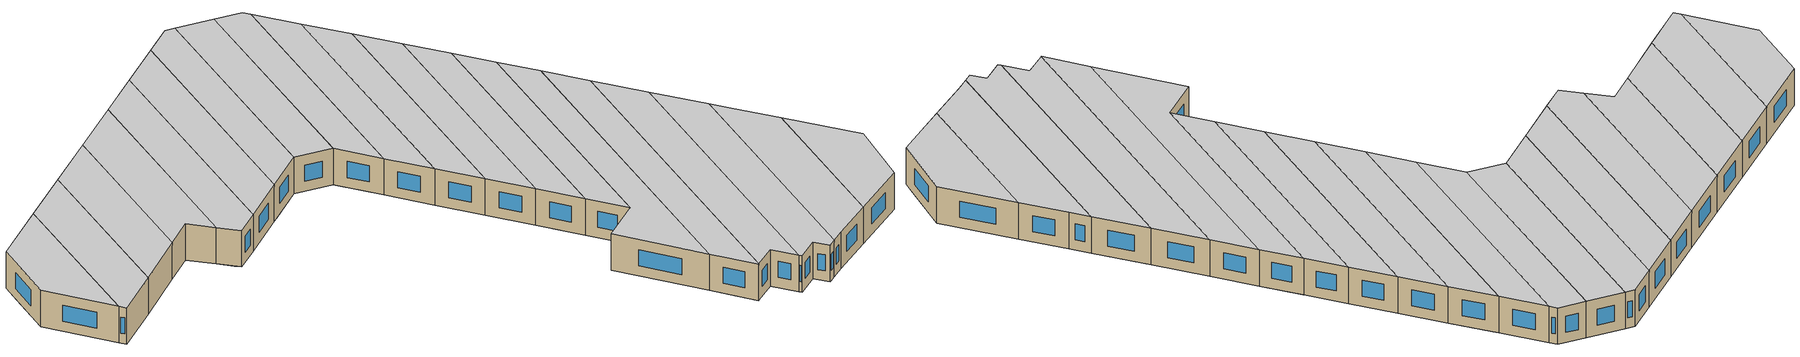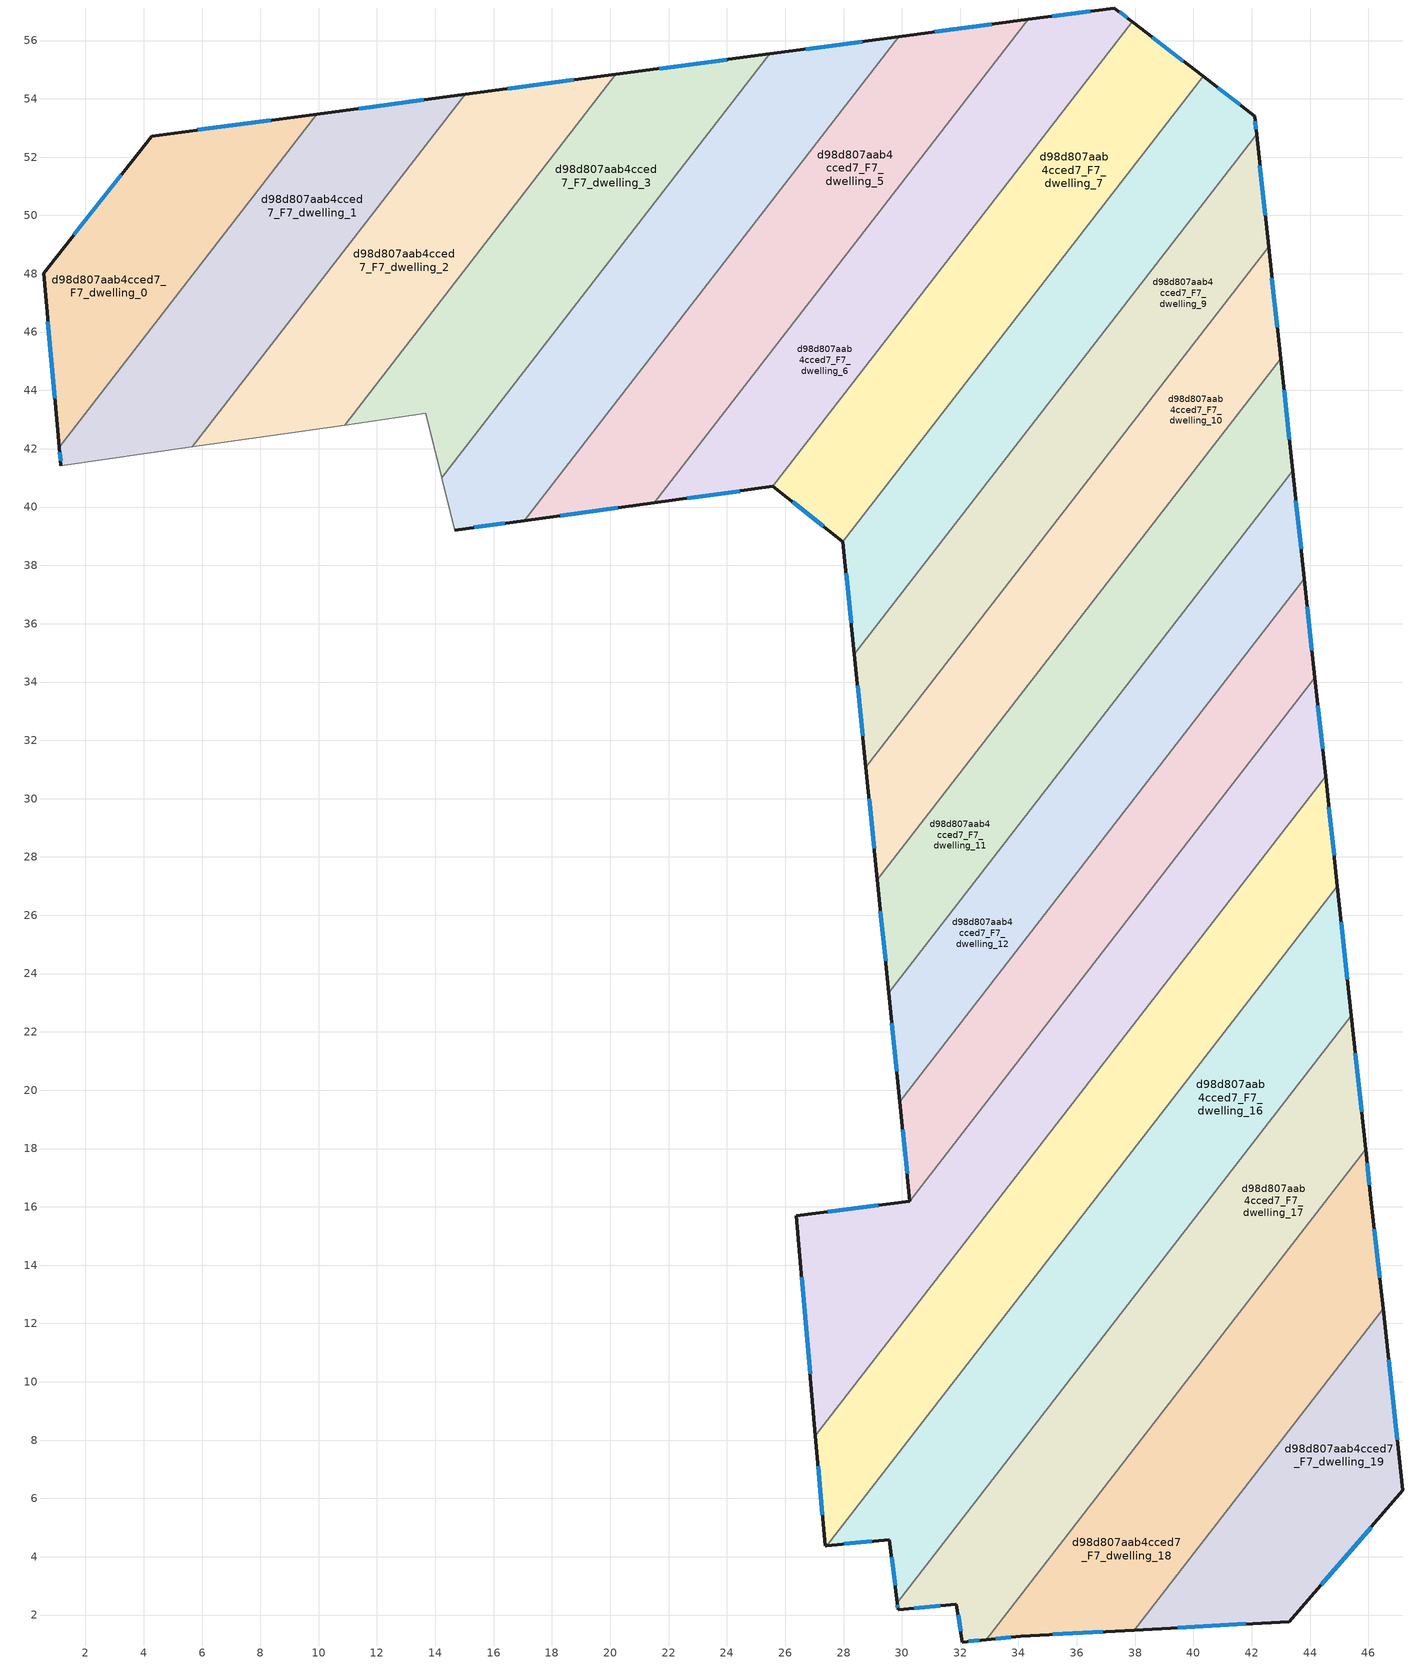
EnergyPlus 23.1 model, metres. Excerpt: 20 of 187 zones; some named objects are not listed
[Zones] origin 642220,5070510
d98d807aab4cced7_F7_dwelling_0
 floor to d98d807aab4cced7_F6_dwelling_1 (EU_floor_Construction): 6.27,48.73 1.1,42.06 0.56,48.02 3.1,51.24 z21
 floor to d98d807aab4cced7_F6_dwelling_0 (EU_floor_Construction): 9.94,53.48 6.27,48.73 3.1,51.24 4.27,52.72 z21
 wall outside (EU_wall_Construction): 9.94,53.48 4.27,52.72 0.56,48.02 1.1,42.06 z21:24
 wall to d98d807aab4cced7_F7_dwelling_1 (EU_wall_Construction): 1.1,42.06 9.94,53.48 z21:24
 window (EU_Window_Construction): 3.23,51.4 1.6,49.34 / 8.35,53.27 5.86,52.93 / 0.72,46.35 0.95,43.73 z21.84:23.16
 ceiling to d98d807aab4cced7_F8_dwelling_0 (EU_floor_Construction): 1.1,42.06 9.94,53.48 4.27,52.72 0.56,48.02 z24
d98d807aab4cced7_F7_dwelling_1
 floor to d98d807aab4cced7_F6_dwelling_0 (EU_floor_Construction): 15.03,54.15 9.09,46.48 6.27,48.73 9.94,53.48 z21
 floor to d98d807aab4cced7_F6_dwelling_1 (EU_floor_Construction): 9.09,46.48 5.67,42.06 1.16,41.42 1.1,42.06 6.27,48.73 z21
 wall outside (EU_wall_Construction): 1.1,42.06 1.16,41.42 / 15.03,54.15 9.94,53.48 z21:24
 wall to d98d807aab4cced7_F7_dwelling_2 (EU_wall_Construction): 5.67,42.06 15.03,54.15 z21:24
 wall adiabatic (EU_wall_Construction): 1.16,41.42 5.67,42.06 z21:24
 window (EU_Window_Construction): 1.12,41.88 1.15,41.59 / 13.6,53.96 11.37,53.67 z21.84:23.16
 ceiling to d98d807aab4cced7_F8_dwelling_1 (EU_floor_Construction): 5.67,42.06 15.03,54.15 9.94,53.48 1.1,42.06 1.16,41.42 z24
d98d807aab4cced7_F7_dwelling_10
 floor to d98d807aab4cced7_F6_dwelling_9 (EU_floor_Construction): 42.62,48.49 42.99,45.09 37.64,38.17 35.54,39.84 37.13,41.89 37.29,41.76 z21
 floor to d98d807aab4cced7_F6_dwelling_12 (EU_floor_Construction): 34.38,33.96 29.16,27.21 28.77,31.03 32.36,35.56 z21
 floor to d98d807aab4cced7_F6_dwelling_8 (EU_floor_Construction): 42.58,48.92 42.62,48.49 37.29,41.76 37.13,41.89 z21
 floor to d98d807aab4cced7_F6_dwelling_10 (EU_floor_Construction): 37.64,38.17 36.02,36.08 34.03,37.66 28.77,31.03 28.77,31.08 35.54,39.84 z21
 floor to d98d807aab4cced7_F6_dwelling_11 (EU_floor_Construction): 36.02,36.08 34.38,33.96 32.36,35.56 34.03,37.66 z21
 wall outside (EU_wall_Construction): 42.99,45.09 42.58,48.92 / 28.77,31.08 29.16,27.21 z21:24
 wall to d98d807aab4cced7_F7_dwelling_9 (EU_wall_Construction): 42.58,48.92 28.77,31.08 z21:24
 wall to d98d807aab4cced7_F7_dwelling_11 (EU_wall_Construction): 29.16,27.21 42.99,45.09 z21:24
 window (EU_Window_Construction): 42.88,46.16 42.69,47.85 / 28.88,29.99 29.05,28.3 z21.84:23.16
 ceiling to d98d807aab4cced7_F8_dwelling_10 (EU_floor_Construction): 29.16,27.21 42.99,45.09 42.58,48.92 28.77,31.08 z24
d98d807aab4cced7_F7_dwelling_11
 floor to d98d807aab4cced7_F6_dwelling_12 (EU_floor_Construction): 36.47,32.3 34.93,30.31 34.91,30.33 29.53,23.55 29.16,27.21 34.38,33.96 z21
 floor to d98d807aab4cced7_F6_dwelling_9 (EU_floor_Construction): 42.99,45.09 43.4,41.25 39.73,36.51 37.64,38.17 z21
 floor to d98d807aab4cced7_F6_dwelling_10 (EU_floor_Construction): 39.73,36.51 38.12,34.42 36.02,36.08 37.64,38.17 z21
 floor to d98d807aab4cced7_F6_dwelling_13 (EU_floor_Construction): 34.93,30.31 29.55,23.35 29.53,23.55 34.91,30.33 z21
 floor to d98d807aab4cced7_F6_dwelling_11 (EU_floor_Construction): 38.12,34.42 36.47,32.3 34.38,33.96 36.02,36.08 z21
 wall outside (EU_wall_Construction): 43.4,41.25 42.99,45.09 / 29.16,27.21 29.55,23.35 z21:24
 wall to d98d807aab4cced7_F7_dwelling_12 (EU_wall_Construction): 29.55,23.35 43.4,41.25 z21:24
 window (EU_Window_Construction): 43.29,42.33 43.11,44.01 / 29.27,26.13 29.44,24.43 z21.84:23.16
 ceiling to d98d807aab4cced7_F8_dwelling_11 (EU_floor_Construction): 29.55,23.35 43.4,41.25 42.99,45.09 29.16,27.21 z24
d98d807aab4cced7_F7_dwelling_12
 floor to d98d807aab4cced7_F6_dwelling_11 (EU_floor_Construction): 43.42,41.05 43.8,37.54 38.5,30.69 36.47,32.3 38.12,34.42 38.14,34.4 z21
 floor to d98d807aab4cced7_F6_dwelling_13 (EU_floor_Construction): 36.96,28.7 30.6,20.47 29.78,21.12 29.55,23.35 34.93,30.31 z21
 floor to d98d807aab4cced7_F6_dwelling_9 (EU_floor_Construction): 43.4,41.25 43.42,41.05 39.79,36.47 39.73,36.51 z21
 floor to d98d807aab4cced7_F6_dwelling_12 (EU_floor_Construction): 38.5,30.69 36.96,28.7 34.93,30.31 36.47,32.3 z21
 floor to d98d807aab4cced7_F6_dwelling_15 (EU_floor_Construction): 30.6,20.47 29.93,19.61 29.78,21.12 z21
 floor to d98d807aab4cced7_F6_dwelling_10 (EU_floor_Construction): 39.79,36.47 38.14,34.4 38.12,34.42 39.73,36.51 z21
 wall outside (EU_wall_Construction): 43.8,37.54 43.4,41.25 / 29.55,23.35 29.93,19.61 z21:24
 wall to d98d807aab4cced7_F7_dwelling_13 (EU_wall_Construction): 29.93,19.61 43.8,37.54 z21:24
 window (EU_Window_Construction): 43.69,38.58 43.52,40.21 / 29.66,22.3 29.82,20.66 z21.84:23.16
 ceiling to d98d807aab4cced7_F8_dwelling_12 (EU_floor_Construction): 29.93,19.61 43.8,37.54 43.4,41.25 29.55,23.35 z24
d98d807aab4cced7_F7_dwelling_13
 floor to d98d807aab4cced7_F6_dwelling_13 (EU_floor_Construction): 38.78,27.26 33.61,20.75 33.73,20.65 32.45,19 30.6,20.47 36.96,28.7 z21
 floor to d98d807aab4cced7_F6_dwelling_11 (EU_floor_Construction): 43.8,37.53 44.17,34.14 41.48,30.66 40.34,29.23 38.5,30.69 z21
 floor to d98d807aab4cced7_F6_dwelling_15 (EU_floor_Construction): 32.45,19 30.28,16.19 29.93,19.61 30.6,20.47 z21
 floor adiabatic (EU_floor_Construction): 41.48,30.66 33.73,20.65 33.61,20.75 z21
 floor to d98d807aab4cced7_F6_dwelling_12 (EU_floor_Construction): 40.34,29.23 38.78,27.26 36.96,28.7 38.5,30.69 z21
 wall outside (EU_wall_Construction): 44.17,34.14 43.8,37.54 / 29.93,19.61 30.28,16.19 z21:24
 wall to d98d807aab4cced7_F7_dwelling_14 (EU_wall_Construction): 30.28,16.19 44.17,34.14 z21:24
 window (EU_Window_Construction): 44.07,35.09 43.91,36.58 / 30.03,18.65 30.18,17.15 z21.84:23.16
 ceiling to d98d807aab4cced7_F8_dwelling_13 (EU_floor_Construction): 30.28,16.19 44.17,34.14 43.8,37.54 29.93,19.61 z24
d98d807aab4cced7_F7_dwelling_14
 floor adiabatic (EU_floor_Construction): 44.18,34.06 44.53,30.76 35.57,19.19 33.73,20.65 41.48,30.67 z21
 floor to d98d807aab4cced7_F6_dwelling_13 (EU_floor_Construction): 35.57,19.19 34.29,17.53 32.45,19 33.73,20.65 z21
 floor to d98d807aab4cced7_F6_dwelling_11 (EU_floor_Construction): 44.17,34.14 44.18,34.06 41.48,30.67 z21
 floor to d98d807aab4cced7_F6_dwelling_15 (EU_floor_Construction): 34.29,17.53 27.04,8.16 26.37,15.69 30.28,16.19 32.45,19 z21
 wall outside (EU_wall_Construction): 30.28,16.19 26.37,15.69 27.04,8.16 / 44.53,30.76 44.17,34.14 z21:24
 wall to d98d807aab4cced7_F7_dwelling_15 (EU_wall_Construction): 27.04,8.16 44.53,30.76 z21:24
 window (EU_Window_Construction): 26.56,13.58 26.85,10.27 / 29.18,16.05 27.47,15.83 / 44.43,31.71 44.27,33.19 z21.84:23.16
 ceiling to d98d807aab4cced7_F8_dwelling_14 (EU_floor_Construction): 30.28,16.19 26.37,15.69 27.04,8.16 44.53,30.76 44.17,34.14 z24
d98d807aab4cced7_F7_dwelling_15
 floor to d98d807aab4cced7_F6_dwelling_16 (EU_floor_Construction): 44.81,28.17 44.94,27 35.19,14.41 34.39,15.04 z21
 floor to d98d807aab4cced7_F6_dwelling_13 (EU_floor_Construction): 36.86,18.16 35.56,16.53 34.29,17.53 35.57,19.19 z21
 floor to d98d807aab4cced7_F6_dwelling_18 (EU_floor_Construction): 35.19,14.41 27.43,4.39 27.37,4.38 27.23,6.02 34.39,15.04 z21
 floor adiabatic (EU_floor_Construction): 44.53,30.76 44.81,28.17 27.23,6.02 27.04,8.16 34.29,17.53 35.56,16.53 36.86,18.16 35.57,19.19 z21
 wall outside (EU_wall_Construction): 27.04,8.16 27.37,4.38 27.43,4.39 / 44.94,27 44.53,30.76 z21:24
 wall to d98d807aab4cced7_F7_dwelling_16 (EU_wall_Construction): 27.43,4.39 44.94,27 z21:24
 window (EU_Window_Construction): 27.13,7.1 27.28,5.44 / 44.82,28.06 44.64,29.71 z21.84:23.16
 ceiling to d98d807aab4cced7_F8_dwelling_15 (EU_floor_Construction): 27.43,4.39 44.94,27 44.53,30.76 27.04,8.16 27.37,4.38 z24
d98d807aab4cced7_F7_dwelling_16
 floor to d98d807aab4cced7_F6_dwelling_18 (EU_floor_Construction): 37.62,12.48 29.84,2.43 29.57,4.58 27.43,4.39 35.19,14.41 z21
 floor adiabatic (EU_floor_Construction): 44.94,27 45.41,22.55 37.62,12.48 35.19,14.41 z21
 wall outside (EU_wall_Construction): 27.43,4.39 29.57,4.58 29.84,2.43 / 45.41,22.55 44.94,27 z21:24
 wall to d98d807aab4cced7_F7_dwelling_17 (EU_wall_Construction): 29.84,2.43 45.41,22.55 z21:24
 window (EU_Window_Construction): 28.03,4.44 28.97,4.53 / 45.28,23.8 45.07,25.76 / 29.65,3.98 29.77,3.03 z21.84:23.16
 ceiling to d98d807aab4cced7_F8_dwelling_16 (EU_floor_Construction): 29.84,2.43 45.41,22.55 44.94,27 27.43,4.39 29.57,4.58 z24
d98d807aab4cced7_F7_dwelling_17
 floor to d98d807aab4cced7_F6_dwelling_17 (EU_floor_Construction): 45.48,21.92 45.91,17.97 40.12,10.49 37.84,12.3 z21
 floor to d98d807aab4cced7_F6_dwelling_18 (EU_floor_Construction): 37.84,12.3 29.86,2.25 29.84,2.43 37.62,12.48 z21
 floor to d98d807aab4cced7_F6_dwelling_20 (EU_floor_Construction): 37.7,7.37 32.89,1.16 32.18,1.09 32.07,1.08 31.87,2.38 29.87,2.18 29.86,2.25 35.39,9.2 z21
 floor to d98d807aab4cced7_F6_dwelling_16 (EU_floor_Construction): 45.41,22.55 45.48,21.92 37.84,12.3 37.62,12.48 z21
 floor to d98d807aab4cced7_F6_dwelling_19 (EU_floor_Construction): 40.12,10.49 37.7,7.37 35.39,9.2 37.84,12.3 z21
 wall outside (EU_wall_Construction): 29.84,2.43 29.87,2.18 31.87,2.38 32.07,1.08 32.89,1.16 / 45.91,17.97 45.41,22.55 z21:24
 wall to d98d807aab4cced7_F7_dwelling_18 (EU_wall_Construction): 32.89,1.16 45.91,17.97 z21:24
 window (EU_Window_Construction): 31.93,2.01 32.02,1.44 / 30.43,2.23 31.31,2.32 / 29.85,2.36 29.86,2.25 / 45.77,19.26 45.55,21.27 / 32.3,1.1 32.66,1.14 z21.84:23.16
 ceiling to d98d807aab4cced7_F8_dwelling_17 (EU_floor_Construction): 32.89,1.16 45.91,17.97 45.41,22.55 29.84,2.43 29.87,2.18 31.87,2.38 32.07,1.08 z24
d98d807aab4cced7_F7_dwelling_18
 floor to d98d807aab4cced7_F6_dwelling_20 (EU_floor_Construction): 40.69,4.99 37.98,1.49 34.07,1.28 32.89,1.16 37.7,7.37 z21
 floor to d98d807aab4cced7_F6_dwelling_17 (EU_floor_Construction): 45.91,17.97 46.09,16.28 46.34,13.97 42.24,8.81 40.12,10.49 z21
 floor to d98d807aab4cced7_F6_dwelling_19 (EU_floor_Construction): 46.34,13.97 46.5,12.5 40.69,4.99 37.7,7.37 40.12,10.49 42.24,8.81 z21
 wall outside (EU_wall_Construction): 32.89,1.16 34.07,1.28 37.98,1.49 / 46.5,12.5 46.09,16.28 45.91,17.97 z21:24
 wall to d98d807aab4cced7_F7_dwelling_19 (EU_wall_Construction): 37.98,1.49 46.5,12.5 z21:24
 window (EU_Window_Construction): 35.17,1.34 36.89,1.43 / 33.22,1.19 33.74,1.24 / 46.04,16.76 45.96,17.5 / 46.39,13.56 46.2,15.22 z21.84:23.16
 ceiling to d98d807aab4cced7_F8_dwelling_18 (EU_floor_Construction): 37.98,1.49 46.5,12.5 46.09,16.28 45.91,17.97 32.89,1.16 34.07,1.28 z24
d98d807aab4cced7_F7_dwelling_19
 floor to d98d807aab4cced7_F6_dwelling_19 (EU_floor_Construction): 46.5,12.5 47.19,6.28 43.88,2.46 40.69,4.99 z21
 floor to d98d807aab4cced7_F6_dwelling_20 (EU_floor_Construction): 43.88,2.46 43.28,1.78 37.98,1.49 40.69,4.99 z21
 wall outside (EU_wall_Construction): 37.98,1.49 43.28,1.78 47.19,6.28 46.5,12.5 z21:24
 window (EU_Window_Construction): 46.99,8.02 46.69,10.76 / 44.38,3.04 46.09,5.01 / 39.46,1.57 41.8,1.69 z21.84:23.16
 ceiling to d98d807aab4cced7_F8_dwelling_19 (EU_floor_Construction): 43.28,1.78 47.19,6.28 46.5,12.5 37.98,1.49 z24
d98d807aab4cced7_F7_dwelling_2
 floor adiabatic (EU_floor_Construction): 20.2,54.84 10.89,42.81 5.67,42.06 15.03,54.15 z21
 wall outside (EU_wall_Construction): 20.2,54.84 15.03,54.15 z21:24
 wall to d98d807aab4cced7_F7_dwelling_3 (EU_wall_Construction): 10.89,42.81 20.2,54.84 z21:24
 wall adiabatic (EU_wall_Construction): 5.67,42.06 10.89,42.81 z21:24
 window (EU_Window_Construction): 18.75,54.65 16.48,54.35 z21.84:23.16
 ceiling to d98d807aab4cced7_F8_dwelling_2 (EU_floor_Construction): 10.89,42.81 20.2,54.84 15.03,54.15 5.67,42.06 z24
d98d807aab4cced7_F7_dwelling_3
 floor to d98d807aab4cced7_F6_dwelling_2 (EU_floor_Construction): 25.47,55.54 18.98,47.16 16.05,49.48 20.2,54.84 z21
 floor to d98d807aab4cced7_F6_dwelling_3 (EU_floor_Construction): 18.98,47.16 14.22,41.01 13.67,43.21 10.89,42.81 16.05,49.48 z21
 wall outside (EU_wall_Construction): 25.47,55.54 20.2,54.84 z21:24
 wall adiabatic (EU_wall_Construction): 10.89,42.81 13.67,43.21 14.22,41.01 z21:24
 wall to d98d807aab4cced7_F7_dwelling_4 (EU_wall_Construction): 14.22,41.01 25.47,55.54 z21:24
 window (EU_Window_Construction): 23.99,55.35 21.67,55.04 z21.84:23.16
 ceiling to d98d807aab4cced7_F8_dwelling_3 (EU_floor_Construction): 14.22,41.01 25.47,55.54 20.2,54.84 10.89,42.81 13.67,43.21 z24
d98d807aab4cced7_F7_dwelling_4
 floor to d98d807aab4cced7_F6_dwelling_5 (EU_floor_Construction): 23.98,48.5 17.05,39.54 14.67,39.21 14.54,39.75 22.44,49.71 z21
 floor to d98d807aab4cced7_F6_dwelling_2 (EU_floor_Construction): 27.26,55.78 19.86,46.46 18.98,47.16 25.47,55.54 z21
 floor to d98d807aab4cced7_F6_dwelling_4 (EU_floor_Construction): 29.89,56.13 23.98,48.5 22.45,49.71 27.26,55.78 z21
 floor to d98d807aab4cced7_F6_dwelling_3 (EU_floor_Construction): 19.86,46.46 14.54,39.75 14.22,41.01 18.98,47.16 z21
 wall outside (EU_wall_Construction): 29.89,56.13 25.47,55.54 / 14.67,39.21 17.05,39.54 z21:24
 wall adiabatic (EU_wall_Construction): 14.22,41.01 14.67,39.21 z21:24
 wall to d98d807aab4cced7_F7_dwelling_5 (EU_wall_Construction): 17.05,39.54 29.89,56.13 z21:24
 window (EU_Window_Construction): 28.65,55.97 26.7,55.71 / 15.34,39.3 16.38,39.44 z21.84:23.16
 ceiling to d98d807aab4cced7_F8_dwelling_4 (EU_floor_Construction): 17.05,39.54 29.89,56.13 25.47,55.54 14.22,41.01 14.67,39.21 z24
d98d807aab4cced7_F7_dwelling_5
 floor to d98d807aab4cced7_F6_dwelling_4 (EU_floor_Construction): 34.33,56.72 26.45,46.54 23.98,48.5 29.89,56.13 z21
 floor to d98d807aab4cced7_F6_dwelling_5 (EU_floor_Construction): 26.45,46.54 21.5,40.15 17.05,39.54 23.98,48.5 z21
 wall outside (EU_wall_Construction): 34.33,56.72 29.89,56.13 / 17.05,39.54 21.5,40.15 z21:24
 wall to d98d807aab4cced7_F7_dwelling_6 (EU_wall_Construction): 21.5,40.15 34.33,56.72 z21:24
 window (EU_Window_Construction): 33.08,56.56 31.13,56.3 / 18.29,39.71 20.25,39.98 z21.84:23.16
 ceiling to d98d807aab4cced7_F8_dwelling_5 (EU_floor_Construction): 21.5,40.15 34.33,56.72 29.89,56.13 17.05,39.54 z24
d98d807aab4cced7_F7_dwelling_6
 floor to d98d807aab4cced7_F6_dwelling_4 (EU_floor_Construction): 35.14,56.83 26.77,46.28 26.45,46.54 34.33,56.72 z21
 floor to d98d807aab4cced7_F6_dwelling_6 (EU_floor_Construction): 37.91,56.64 31.51,48.36 29.61,49.86 35.14,56.83 37.29,57.12 z21
 floor to d98d807aab4cced7_F6_dwelling_7 (EU_floor_Construction): 31.51,48.36 25.58,40.71 21.95,40.21 29.61,49.86 z21
 floor to d98d807aab4cced7_F6_dwelling_5 (EU_floor_Construction): 26.77,46.28 21.95,40.21 21.5,40.15 26.45,46.54 z21
 wall outside (EU_wall_Construction): 21.5,40.15 25.58,40.71 / 37.91,56.64 37.29,57.12 34.33,56.72 z21:24
 wall to d98d807aab4cced7_F7_dwelling_7 (EU_wall_Construction): 25.58,40.71 37.91,56.64 z21:24
 window (EU_Window_Construction): 22.64,40.3 24.44,40.55 / 36.46,57 35.16,56.83 / 37.74,56.77 37.47,56.98 z21.84:23.16
 ceiling to d98d807aab4cced7_F8_dwelling_6 (EU_floor_Construction): 25.58,40.71 37.91,56.64 37.29,57.12 34.33,56.72 21.5,40.15 z24
d98d807aab4cced7_F7_dwelling_7
 floor to d98d807aab4cced7_F6_dwelling_6 (EU_floor_Construction): 40.33,54.77 33.9,46.46 31.51,48.36 37.91,56.64 z21
 floor to d98d807aab4cced7_F6_dwelling_7 (EU_floor_Construction): 33.9,46.46 27.98,38.8 25.58,40.71 31.51,48.36 z21
 wall outside (EU_wall_Construction): 40.33,54.77 37.91,56.64 / 25.58,40.71 27.98,38.8 z21:24
 wall to d98d807aab4cced7_F7_dwelling_8 (EU_wall_Construction): 27.98,38.8 40.33,54.77 z21:24
 window (EU_Window_Construction): 39.66,55.29 38.59,56.12 / 26.25,40.17 27.31,39.34 z21.84:23.16
 ceiling to d98d807aab4cced7_F8_dwelling_7 (EU_floor_Construction): 27.98,38.8 40.33,54.77 37.91,56.64 25.58,40.71 z24
d98d807aab4cced7_F7_dwelling_8
 floor to d98d807aab4cced7_F6_dwelling_8 (EU_floor_Construction): 42.1,53.41 42.16,52.78 35.03,43.56 33.1,45.09 40.62,54.55 z21
 floor to d98d807aab4cced7_F6_dwelling_10 (EU_floor_Construction): 33.44,41.51 28.37,34.96 28,38.65 31.49,43.05 z21
 floor to d98d807aab4cced7_F6_dwelling_7 (EU_floor_Construction): 34.08,46.32 28,38.65 27.98,38.8 33.9,46.46 z21
 floor to d98d807aab4cced7_F6_dwelling_9 (EU_floor_Construction): 35.03,43.56 33.44,41.51 31.49,43.05 33.1,45.09 z21
 floor to d98d807aab4cced7_F6_dwelling_6 (EU_floor_Construction): 40.62,54.55 34.08,46.32 33.9,46.46 40.33,54.77 z21
 wall outside (EU_wall_Construction): 27.98,38.8 28.37,34.96 / 42.16,52.78 42.1,53.41 40.33,54.77 z21:24
 wall to d98d807aab4cced7_F7_dwelling_9 (EU_wall_Construction): 28.37,34.96 42.16,52.78 z21:24
 window (EU_Window_Construction): 28.09,37.73 28.26,36.04 / 41.6,53.79 40.83,54.39 / 42.14,52.96 42.12,53.23 z21.84:23.16
 ceiling to d98d807aab4cced7_F8_dwelling_8 (EU_floor_Construction): 28.37,34.96 42.16,52.78 42.1,53.41 40.33,54.77 27.98,38.8 z24
d98d807aab4cced7_F7_dwelling_9
 floor to d98d807aab4cced7_F6_dwelling_10 (EU_floor_Construction): 35.54,39.84 28.77,31.08 28.37,34.96 33.44,41.51 z21
 floor to d98d807aab4cced7_F6_dwelling_8 (EU_floor_Construction): 42.16,52.78 42.58,48.92 37.13,41.89 35.03,43.56 z21
 floor to d98d807aab4cced7_F6_dwelling_9 (EU_floor_Construction): 37.13,41.89 35.54,39.84 33.44,41.51 35.03,43.56 z21
 wall outside (EU_wall_Construction): 42.58,48.92 42.16,52.78 / 28.37,34.96 28.77,31.08 z21:24
 window (EU_Window_Construction): 42.46,50 42.28,51.7 / 28.48,33.87 28.66,32.16 z21.84:23.16
 ceiling to d98d807aab4cced7_F8_dwelling_9 (EU_floor_Construction): 28.77,31.08 42.58,48.92 42.16,52.78 28.37,34.96 z24
[Building]
EU S2 Campaign: North Axis=0; Terrain=City; Solar Distribution=FullExterior
[Site:Location]
Lyon-Bron: Latitude=45.75; Longitude=5; Time Zone=1; Elevation=198
[SizingPeriod:WeatherFileDays]
AnnualSizingPeriod: Begin Month=1; Begin Day of Month=1; End Month=12; End Day of Month=31; Day of Week for Start Day=Monday; Use Weather File Daylight Saving Period=No; Use Weather File Rain and Snow Indicators=No
[MATERIAL]
EU_InternalMass_Material: Roughness=MediumRough; Thickness=0.1; Conductivity=1; Density=1800; Specific Heat=900; Thermal Absorptance=0.9; Solar Absorptance=0.7; Visible Absorptance=0.7
[MATERIAL:NOMASS] Roughness=MediumRough; Thermal Absorptance=0.9; Solar Absorptance=0.7; Visible Absorptance=0.7
Name | Thermal Resistance
EU_wall_NoMass | 0.776494
EU_floor_NoMass | 0.421597
[WINDOWMATERIAL:SIMPLEGLAZINGSYSTEM]
EU_Window_SimpleGlazing: UFactor=4.24961; Solar Heat Gain Coefficient=0.83; Visible Transmittance=0.83
[CONSTRUCTION]
EU_wall_Construction: EU_wall_NoMass
EU_floor_Construction: EU_floor_NoMass
EU_Window_Construction: EU_Window_SimpleGlazing
EU_InternalMass_Construction: EU_InternalMass_Material
[ZONE] Type=1; Multiplier=1; Ceiling Height=autocalculate; Floor Area=autocalculate; Part of Total Floor Area=Yes
Name | Volume
d98d807aab4cced7_F7_dwelling_0 | 124.121
d98d807aab4cced7_F7_dwelling_1 | 165.297
d98d807aab4cced7_F7_dwelling_10 | 181.217
d98d807aab4cced7_F7_dwelling_11 | 181.397
d98d807aab4cced7_F7_dwelling_12 | 176.065
d98d807aab4cced7_F7_dwelling_13 | 161.129
d98d807aab4cced7_F7_dwelling_14 | 225.635
d98d807aab4cced7_F7_dwelling_15 | 225.007
d98d807aab4cced7_F7_dwelling_16 | 244.551
d98d807aab4cced7_F7_dwelling_17 | 222.256
d98d807aab4cced7_F7_dwelling_18 | 201.412
d98d807aab4cced7_F7_dwelling_19 | 125.013
d98d807aab4cced7_F7_dwelling_2 | 167.722
d98d807aab4cced7_F7_dwelling_3 | 178.787
d98d807aab4cced7_F7_dwelling_4 | 191.823
d98d807aab4cced7_F7_dwelling_5 | 198.192
d98d807aab4cced7_F7_dwelling_6 | 180.185
d98d807aab4cced7_F7_dwelling_7 | 185.279
d98d807aab4cced7_F7_dwelling_8 | 172.224
d98d807aab4cced7_F7_dwelling_9 | 181.815
[INTERNALMASS] Construction=EU_InternalMass_Construction
Name | Zone or ZoneList | Surface Area
d98d807aab4cced7_F7_dwelling_0_EU_InternalMass | d98d807aab4cced7_F7_dwelling_0 | 41.3736
d98d807aab4cced7_F7_dwelling_1_EU_InternalMass | d98d807aab4cced7_F7_dwelling_1 | 55.0994
d98d807aab4cced7_F7_dwelling_2_EU_InternalMass | d98d807aab4cced7_F7_dwelling_2 | 55.9072
d98d807aab4cced7_F7_dwelling_3_EU_InternalMass | d98d807aab4cced7_F7_dwelling_3 | 59.5954
d98d807aab4cced7_F7_dwelling_4_EU_InternalMass | d98d807aab4cced7_F7_dwelling_4 | 63.9411
d98d807aab4cced7_F7_dwelling_5_EU_InternalMass | d98d807aab4cced7_F7_dwelling_5 | 66.0642
d98d807aab4cced7_F7_dwelling_6_EU_InternalMass | d98d807aab4cced7_F7_dwelling_6 | 60.0616
d98d807aab4cced7_F7_dwelling_7_EU_InternalMass | d98d807aab4cced7_F7_dwelling_7 | 61.7595
d98d807aab4cced7_F7_dwelling_8_EU_InternalMass | d98d807aab4cced7_F7_dwelling_8 | 57.4077
d98d807aab4cced7_F7_dwelling_9_EU_InternalMass | d98d807aab4cced7_F7_dwelling_9 | 60.6053
d98d807aab4cced7_F7_dwelling_10_EU_InternalMass | d98d807aab4cced7_F7_dwelling_10 | 60.4057
d98d807aab4cced7_F7_dwelling_11_EU_InternalMass | d98d807aab4cced7_F7_dwelling_11 | 60.4656
d98d807aab4cced7_F7_dwelling_12_EU_InternalMass | d98d807aab4cced7_F7_dwelling_12 | 58.6883
d98d807aab4cced7_F7_dwelling_13_EU_InternalMass | d98d807aab4cced7_F7_dwelling_13 | 53.7097
d98d807aab4cced7_F7_dwelling_14_EU_InternalMass | d98d807aab4cced7_F7_dwelling_14 | 75.2124
d98d807aab4cced7_F7_dwelling_15_EU_InternalMass | d98d807aab4cced7_F7_dwelling_15 | 75.0023
d98d807aab4cced7_F7_dwelling_16_EU_InternalMass | d98d807aab4cced7_F7_dwelling_16 | 81.5174
d98d807aab4cced7_F7_dwelling_17_EU_InternalMass | d98d807aab4cced7_F7_dwelling_17 | 74.0857
d98d807aab4cced7_F7_dwelling_18_EU_InternalMass | d98d807aab4cced7_F7_dwelling_18 | 67.137
d98d807aab4cced7_F7_dwelling_19_EU_InternalMass | d98d807aab4cced7_F7_dwelling_19 | 41.6707
[OTHEREQUIPMENT] Fuel Type=Electricity; Design Level Calculation Method=Watts/Area; Power per Zone Floor Area=1; Fraction Latent=0; Fraction Radiant=0; Fraction Lost=0; Carbon Dioxide Generation Rate=0; EndUse Subcategory=EU_Step8_InternalGains
Name | Zone or ZoneList or Space or SpaceList | Schedule
EU_Step8_InternalGain_d98d807aab4cced7_F7_dwelling_0_f000 | d98d807aab4cced7_F7_dwelling_0 | EU_Step8_GainSchedule_d98d807aab4cced7_F7_dwelling_0_f000
EU_Step8_InternalGain_d98d807aab4cced7_F7_dwelling_1_f000 | d98d807aab4cced7_F7_dwelling_1 | EU_Step8_GainSchedule_d98d807aab4cced7_F7_dwelling_1_f000
EU_Step8_InternalGain_d98d807aab4cced7_F7_dwelling_2_f000 | d98d807aab4cced7_F7_dwelling_2 | EU_Step8_GainSchedule_d98d807aab4cced7_F7_dwelling_2_f000
EU_Step8_InternalGain_d98d807aab4cced7_F7_dwelling_3_f000 | d98d807aab4cced7_F7_dwelling_3 | EU_Step8_GainSchedule_d98d807aab4cced7_F7_dwelling_3_f000
EU_Step8_InternalGain_d98d807aab4cced7_F7_dwelling_4_f000 | d98d807aab4cced7_F7_dwelling_4 | EU_Step8_GainSchedule_d98d807aab4cced7_F7_dwelling_4_f000
EU_Step8_InternalGain_d98d807aab4cced7_F7_dwelling_5_f000 | d98d807aab4cced7_F7_dwelling_5 | EU_Step8_GainSchedule_d98d807aab4cced7_F7_dwelling_5_f000
EU_Step8_InternalGain_d98d807aab4cced7_F7_dwelling_6_f000 | d98d807aab4cced7_F7_dwelling_6 | EU_Step8_GainSchedule_d98d807aab4cced7_F7_dwelling_6_f000
EU_Step8_InternalGain_d98d807aab4cced7_F7_dwelling_7_f000 | d98d807aab4cced7_F7_dwelling_7 | EU_Step8_GainSchedule_d98d807aab4cced7_F7_dwelling_7_f000
EU_Step8_InternalGain_d98d807aab4cced7_F7_dwelling_8_f000 | d98d807aab4cced7_F7_dwelling_8 | EU_Step8_GainSchedule_d98d807aab4cced7_F7_dwelling_8_f000
EU_Step8_InternalGain_d98d807aab4cced7_F7_dwelling_9_f000 | d98d807aab4cced7_F7_dwelling_9 | EU_Step8_GainSchedule_d98d807aab4cced7_F7_dwelling_9_f000
EU_Step8_InternalGain_d98d807aab4cced7_F7_dwelling_10_f000 | d98d807aab4cced7_F7_dwelling_10 | EU_Step8_GainSchedule_d98d807aab4cced7_F7_dwelling_10_f000
EU_Step8_InternalGain_d98d807aab4cced7_F7_dwelling_11_f000 | d98d807aab4cced7_F7_dwelling_11 | EU_Step8_GainSchedule_d98d807aab4cced7_F7_dwelling_11_f000
EU_Step8_InternalGain_d98d807aab4cced7_F7_dwelling_12_f000 | d98d807aab4cced7_F7_dwelling_12 | EU_Step8_GainSchedule_d98d807aab4cced7_F7_dwelling_12_f000
EU_Step8_InternalGain_d98d807aab4cced7_F7_dwelling_13_f000 | d98d807aab4cced7_F7_dwelling_13 | EU_Step8_GainSchedule_d98d807aab4cced7_F7_dwelling_13_f000
EU_Step8_InternalGain_d98d807aab4cced7_F7_dwelling_14_f000 | d98d807aab4cced7_F7_dwelling_14 | EU_Step8_GainSchedule_d98d807aab4cced7_F7_dwelling_14_f000
EU_Step8_InternalGain_d98d807aab4cced7_F7_dwelling_15_f000 | d98d807aab4cced7_F7_dwelling_15 | EU_Step8_GainSchedule_d98d807aab4cced7_F7_dwelling_15_f000
EU_Step8_InternalGain_d98d807aab4cced7_F7_dwelling_16_f000 | d98d807aab4cced7_F7_dwelling_16 | EU_Step8_GainSchedule_d98d807aab4cced7_F7_dwelling_16_f000
EU_Step8_InternalGain_d98d807aab4cced7_F7_dwelling_17_f000 | d98d807aab4cced7_F7_dwelling_17 | EU_Step8_GainSchedule_d98d807aab4cced7_F7_dwelling_17_f000
EU_Step8_InternalGain_d98d807aab4cced7_F7_dwelling_18_f000 | d98d807aab4cced7_F7_dwelling_18 | EU_Step8_GainSchedule_d98d807aab4cced7_F7_dwelling_18_f000
EU_Step8_InternalGain_d98d807aab4cced7_F7_dwelling_19_f000 | d98d807aab4cced7_F7_dwelling_19 | EU_Step8_GainSchedule_d98d807aab4cced7_F7_dwelling_19_f000
[ZONEVENTILATION:DESIGNFLOWRATE] Schedule=EU_AlwaysOn; Design Flow Rate Calculation Method=AirChanges/Hour; Air Changes per Hour=0.693814; Ventilation Type=Natural; Fan Pressure Rise=0; Fan Total Efficiency=1; Constant Term Coefficient=1; Temperature Term Coefficient=0; Velocity Term Coefficient=0; Velocity Squared Term Coefficient=0; Minimum Indoor Temperature=-100; Maximum Indoor Temperature=100; Delta Temperature=-100; Minimum Outdoor Temperature=-100; Maximum Outdoor Temperature=100; Maximum Wind Speed=40
Name | Zone or ZoneList or Space or SpaceList
EU_ConstantAir_d98d807aab4cced7_F7_dwelling_0 | d98d807aab4cced7_F7_dwelling_0
EU_ConstantAir_d98d807aab4cced7_F7_dwelling_1 | d98d807aab4cced7_F7_dwelling_1
EU_ConstantAir_d98d807aab4cced7_F7_dwelling_2 | d98d807aab4cced7_F7_dwelling_2
EU_ConstantAir_d98d807aab4cced7_F7_dwelling_3 | d98d807aab4cced7_F7_dwelling_3
EU_ConstantAir_d98d807aab4cced7_F7_dwelling_4 | d98d807aab4cced7_F7_dwelling_4
EU_ConstantAir_d98d807aab4cced7_F7_dwelling_5 | d98d807aab4cced7_F7_dwelling_5
EU_ConstantAir_d98d807aab4cced7_F7_dwelling_6 | d98d807aab4cced7_F7_dwelling_6
EU_ConstantAir_d98d807aab4cced7_F7_dwelling_7 | d98d807aab4cced7_F7_dwelling_7
EU_ConstantAir_d98d807aab4cced7_F7_dwelling_8 | d98d807aab4cced7_F7_dwelling_8
EU_ConstantAir_d98d807aab4cced7_F7_dwelling_9 | d98d807aab4cced7_F7_dwelling_9
EU_ConstantAir_d98d807aab4cced7_F7_dwelling_10 | d98d807aab4cced7_F7_dwelling_10
EU_ConstantAir_d98d807aab4cced7_F7_dwelling_11 | d98d807aab4cced7_F7_dwelling_11
EU_ConstantAir_d98d807aab4cced7_F7_dwelling_12 | d98d807aab4cced7_F7_dwelling_12
EU_ConstantAir_d98d807aab4cced7_F7_dwelling_13 | d98d807aab4cced7_F7_dwelling_13
EU_ConstantAir_d98d807aab4cced7_F7_dwelling_14 | d98d807aab4cced7_F7_dwelling_14
EU_ConstantAir_d98d807aab4cced7_F7_dwelling_15 | d98d807aab4cced7_F7_dwelling_15
EU_ConstantAir_d98d807aab4cced7_F7_dwelling_16 | d98d807aab4cced7_F7_dwelling_16
EU_ConstantAir_d98d807aab4cced7_F7_dwelling_17 | d98d807aab4cced7_F7_dwelling_17
EU_ConstantAir_d98d807aab4cced7_F7_dwelling_18 | d98d807aab4cced7_F7_dwelling_18
EU_ConstantAir_d98d807aab4cced7_F7_dwelling_19 | d98d807aab4cced7_F7_dwelling_19
[HVACTEMPLATE:ZONE:IDEALLOADSAIRSYSTEM] System Availability Schedule=EU_AlwaysOn; Maximum Heating Supply Air Temperature=50; Minimum Cooling Supply Air Temperature=13; Maximum Heating Supply Air Humidity Ratio=0.0156; Minimum Cooling Supply Air Humidity Ratio=0.0077; Heating Limit=NoLimit; Cooling Limit=NoLimit; Heating Availability Schedule=EU_AlwaysOn; Cooling Availability Schedule=EU_CoolingOff; Dehumidification Control Type=ConstantSensibleHeatRatio; Cooling Sensible Heat Ratio=0.7; Dehumidification Setpoint=60; Humidification Control Type=None; Humidification Setpoint=30; Outdoor Air Method=None; Outdoor Air Flow Rate per Person=0.00944; Outdoor Air Flow Rate per Zone Floor Area=0; Outdoor Air Flow Rate per Zone=0; Demand Controlled Ventilation Type=None; Outdoor Air Economizer Type=NoEconomizer; Heat Recovery Type=None; Sensible Heat Recovery Effectiveness=0.7; Latent Heat Recovery Effectiveness=0.65
Name | Template Thermostat
d98d807aab4cced7_F7_dwelling_0 | EU_HeatOnly_d98d807aab4cced7_F7_dwelling_0
d98d807aab4cced7_F7_dwelling_1 | EU_HeatOnly_d98d807aab4cced7_F7_dwelling_1
d98d807aab4cced7_F7_dwelling_2 | EU_HeatOnly_d98d807aab4cced7_F7_dwelling_2
d98d807aab4cced7_F7_dwelling_3 | EU_HeatOnly_d98d807aab4cced7_F7_dwelling_3
d98d807aab4cced7_F7_dwelling_4 | EU_HeatOnly_d98d807aab4cced7_F7_dwelling_4
d98d807aab4cced7_F7_dwelling_5 | EU_HeatOnly_d98d807aab4cced7_F7_dwelling_5
d98d807aab4cced7_F7_dwelling_6 | EU_HeatOnly_d98d807aab4cced7_F7_dwelling_6
d98d807aab4cced7_F7_dwelling_7 | EU_HeatOnly_d98d807aab4cced7_F7_dwelling_7
d98d807aab4cced7_F7_dwelling_8 | EU_HeatOnly_d98d807aab4cced7_F7_dwelling_8
d98d807aab4cced7_F7_dwelling_9 | EU_HeatOnly_d98d807aab4cced7_F7_dwelling_9
d98d807aab4cced7_F7_dwelling_10 | EU_HeatOnly_d98d807aab4cced7_F7_dwelling_10
d98d807aab4cced7_F7_dwelling_11 | EU_HeatOnly_d98d807aab4cced7_F7_dwelling_11
d98d807aab4cced7_F7_dwelling_12 | EU_HeatOnly_d98d807aab4cced7_F7_dwelling_12
d98d807aab4cced7_F7_dwelling_13 | EU_HeatOnly_d98d807aab4cced7_F7_dwelling_13
d98d807aab4cced7_F7_dwelling_14 | EU_HeatOnly_d98d807aab4cced7_F7_dwelling_14
d98d807aab4cced7_F7_dwelling_15 | EU_HeatOnly_d98d807aab4cced7_F7_dwelling_15
d98d807aab4cced7_F7_dwelling_16 | EU_HeatOnly_d98d807aab4cced7_F7_dwelling_16
d98d807aab4cced7_F7_dwelling_17 | EU_HeatOnly_d98d807aab4cced7_F7_dwelling_17
d98d807aab4cced7_F7_dwelling_18 | EU_HeatOnly_d98d807aab4cced7_F7_dwelling_18
d98d807aab4cced7_F7_dwelling_19 | EU_HeatOnly_d98d807aab4cced7_F7_dwelling_19
[SIZING:ZONE] Zone Cooling Design Supply Air Temperature Input Method=SupplyAirTemperature; Zone Cooling Design Supply Air Temperature=13; Zone Heating Design Supply Air Temperature Input Method=SupplyAirTemperature; Zone Heating Design Supply Air Temperature=50; Zone Cooling Design Supply Air Humidity Ratio=0.008; Zone Heating Design Supply Air Humidity Ratio=0.008; Cooling Design Air Flow Method=DesignDay; Cooling Design Air Flow Rate=0; Cooling Minimum Air Flow per Zone Floor Area=0.000762; Cooling Minimum Air Flow=0; Cooling Minimum Air Flow Fraction=0.2; Heating Design Air Flow Method=DesignDay; Heating Design Air Flow Rate=0; Heating Maximum Air Flow per Zone Floor Area=0.002032; Heating Maximum Air Flow=0.141576; Heating Maximum Air Flow Fraction=0.3; Account for Dedicated Outdoor Air System=No; Dedicated Outdoor Air System Control Strategy=NeutralSupplyAir; Dedicated Outdoor Air Low Setpoint Temperature for Design=autosize; Dedicated Outdoor Air High Setpoint Temperature for Design=autosize; Zone Load Sizing Method=Sensible Load Only No Latent Load; Zone Latent Cooling Design Supply Air Humidity Ratio Input Method=HumidityRatioDifference; Zone Cooling Design Supply Air Humidity Ratio Difference=0.005; Zone Latent Heating Design Supply Air Humidity Ratio Input Method=HumidityRatioDifference; Zone Humidification Design Supply Air Humidity Ratio Difference=0.005
d98d807aab4cced7_F7_dwelling_0; d98d807aab4cced7_F7_dwelling_1; d98d807aab4cced7_F7_dwelling_2; d98d807aab4cced7_F7_dwelling_3; d98d807aab4cced7_F7_dwelling_4; d98d807aab4cced7_F7_dwelling_5; d98d807aab4cced7_F7_dwelling_6; d98d807aab4cced7_F7_dwelling_7; d98d807aab4cced7_F7_dwelling_8; d98d807aab4cced7_F7_dwelling_9; d98d807aab4cced7_F7_dwelling_10; d98d807aab4cced7_F7_dwelling_11; d98d807aab4cced7_F7_dwelling_12; d98d807aab4cced7_F7_dwelling_13; d98d807aab4cced7_F7_dwelling_14; d98d807aab4cced7_F7_dwelling_15; d98d807aab4cced7_F7_dwelling_16; d98d807aab4cced7_F7_dwelling_17; d98d807aab4cced7_F7_dwelling_18; d98d807aab4cced7_F7_dwelling_19
[SCHEDULE:CONSTANT]
Name | Hourly Value
EU_AlwaysOn | 1
EU_CoolingOff | 0
[SCHEDULE:FILE] Column Number=1; Rows to Skip at Top=0; Number of Hours of Data=8760; Column Separator=Comma; Interpolate to Timestep=No; Minutes per Item=60; Adjust Schedule for Daylight Savings=Yes
Name | File
EU_Step8_GainSchedule_d98d807aab4cced7_F7_dwelling_0_f000 | ../../schedules/d98d807aab4cced7/d98d807aab4cced7_F7_dwelling_0_f000_gain.csv
EU_Step8_GainSchedule_d98d807aab4cced7_F7_dwelling_1_f000 | ../../schedules/d98d807aab4cced7/d98d807aab4cced7_F7_dwelling_1_f000_gain.csv
EU_Step8_GainSchedule_d98d807aab4cced7_F7_dwelling_2_f000 | ../../schedules/d98d807aab4cced7/d98d807aab4cced7_F7_dwelling_2_f000_gain.csv
EU_Step8_GainSchedule_d98d807aab4cced7_F7_dwelling_3_f000 | ../../schedules/d98d807aab4cced7/d98d807aab4cced7_F7_dwelling_3_f000_gain.csv
EU_Step8_GainSchedule_d98d807aab4cced7_F7_dwelling_4_f000 | ../../schedules/d98d807aab4cced7/d98d807aab4cced7_F7_dwelling_4_f000_gain.csv
EU_Step8_GainSchedule_d98d807aab4cced7_F7_dwelling_5_f000 | ../../schedules/d98d807aab4cced7/d98d807aab4cced7_F7_dwelling_5_f000_gain.csv
EU_Step8_GainSchedule_d98d807aab4cced7_F7_dwelling_6_f000 | ../../schedules/d98d807aab4cced7/d98d807aab4cced7_F7_dwelling_6_f000_gain.csv
EU_Step8_GainSchedule_d98d807aab4cced7_F7_dwelling_7_f000 | ../../schedules/d98d807aab4cced7/d98d807aab4cced7_F7_dwelling_7_f000_gain.csv
EU_Step8_GainSchedule_d98d807aab4cced7_F7_dwelling_8_f000 | ../../schedules/d98d807aab4cced7/d98d807aab4cced7_F7_dwelling_8_f000_gain.csv
EU_Step8_GainSchedule_d98d807aab4cced7_F7_dwelling_9_f000 | ../../schedules/d98d807aab4cced7/d98d807aab4cced7_F7_dwelling_9_f000_gain.csv
EU_Step8_GainSchedule_d98d807aab4cced7_F7_dwelling_10_f000 | ../../schedules/d98d807aab4cced7/d98d807aab4cced7_F7_dwelling_10_f000_gain.csv
EU_Step8_GainSchedule_d98d807aab4cced7_F7_dwelling_11_f000 | ../../schedules/d98d807aab4cced7/d98d807aab4cced7_F7_dwelling_11_f000_gain.csv
EU_Step8_GainSchedule_d98d807aab4cced7_F7_dwelling_12_f000 | ../../schedules/d98d807aab4cced7/d98d807aab4cced7_F7_dwelling_12_f000_gain.csv
EU_Step8_GainSchedule_d98d807aab4cced7_F7_dwelling_13_f000 | ../../schedules/d98d807aab4cced7/d98d807aab4cced7_F7_dwelling_13_f000_gain.csv
EU_Step8_GainSchedule_d98d807aab4cced7_F7_dwelling_14_f000 | ../../schedules/d98d807aab4cced7/d98d807aab4cced7_F7_dwelling_14_f000_gain.csv
EU_Step8_GainSchedule_d98d807aab4cced7_F7_dwelling_15_f000 | ../../schedules/d98d807aab4cced7/d98d807aab4cced7_F7_dwelling_15_f000_gain.csv
EU_Step8_GainSchedule_d98d807aab4cced7_F7_dwelling_16_f000 | ../../schedules/d98d807aab4cced7/d98d807aab4cced7_F7_dwelling_16_f000_gain.csv
EU_Step8_GainSchedule_d98d807aab4cced7_F7_dwelling_17_f000 | ../../schedules/d98d807aab4cced7/d98d807aab4cced7_F7_dwelling_17_f000_gain.csv
EU_Step8_GainSchedule_d98d807aab4cced7_F7_dwelling_18_f000 | ../../schedules/d98d807aab4cced7/d98d807aab4cced7_F7_dwelling_18_f000_gain.csv
EU_Step8_GainSchedule_d98d807aab4cced7_F7_dwelling_19_f000 | ../../schedules/d98d807aab4cced7/d98d807aab4cced7_F7_dwelling_19_f000_gain.csv
